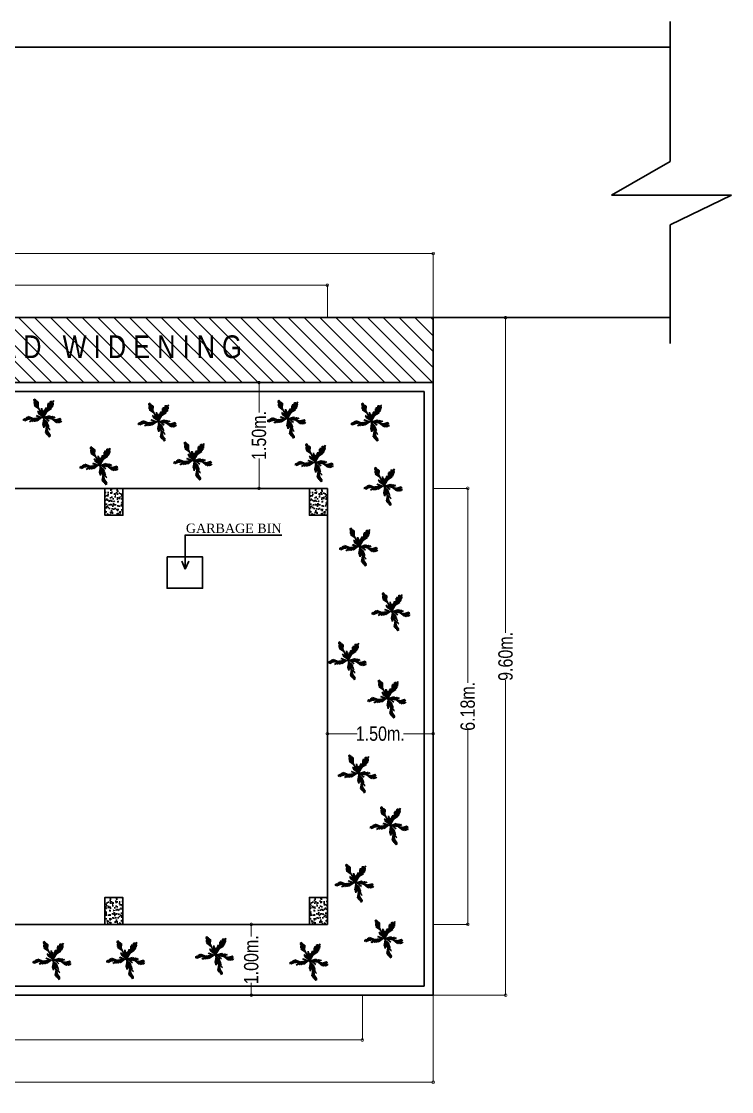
# Model space of a CAD drawing. Header units: inches. Extents: x -3410734 to 406749, y -209950 to -6742.
# Drawn here: x -3409536 to -3409140, y -79845 to -79248 of the extents above; entities that cross this region are included whole.
import ezdxf
from ezdxf.enums import TextEntityAlignment as Align

# ---------------------------------------------------------------- set-up
doc = ezdxf.new("R2010")
doc.units = ezdxf.units.IN
doc.header["$LTSCALE"] = 30
doc.header["$MEASUREMENT"] = 0
doc.header["$PDMODE"] = 3
doc.layers.get('Defpoints').update_dxf_attribs({"lineweight": 30})
for name, color, linetype, lineweight in [('CAR', 190, 'Continuous', 30), ('column', 1, 'Continuous', 30), ('DIM', 136, 'Continuous', 30), ('hash', 251, 'Continuous', 30), ('HATCH', 8, 'Continuous', 30), ('TEXT', 7, 'Continuous', 30), ('TREE', 3, 'Continuous', 30), ('WALL', 7, 'Continuous', 30)]:
    doc.layers.add(name, color=color, linetype=linetype, lineweight=lineweight)
doc.styles.get("Standard").update_dxf_attribs({"font": 'arial.ttf'})
doc.styles.add('style H', font='arial.ttf', dxfattribs={"width": 0.8, "height": 8})
doc.styles.add('text', font='times.ttf', dxfattribs={"height": 12})
doc.dimstyles.new('DIT-3', dxfattribs={"dimtxt": 8, "dimasz": 3, "dimexe": 0.18, "dimexo": 0.0625, "dimgap": 0.09, "dimtad": 0, "dimtoh": 1, "dimlfac": 0.0254, "dimzin": 0, "dimdsep": 46, "dimtxsty": 'style H', "dimblk": 'DOTSMALL', "dimcen": 3, "dimclrd": 36, "dimclre": 32, "dimclrt": 26, "dimadec": 0, "dimazin": 0, "dimtfac": 1, "dimtix": 1, "dimtofl": 0, "dimtmove": 0, "dimatfit": 3, "dimldrblk": 'DOTSMALL', "dimfxl": 1, "dimtolj": 1, "dimtzin": 0, "dimlwd": 15, "dimlwe": 15, "dimarcsym": 0})

# ---------------------------------------------------------------- blocks, each defined once
blk = doc.blocks.new('_DotSmall')
at = {"layer": 'DIM', "color": 0, "const_width": 0.5}
blk.add_lwpolyline([(-0.0625, 0, 1), (0.0625, 0, 1)], format="xyb", close=True, dxfattribs=at)
blk = doc.blocks.new('*D120')
at = {"layer": 'Defpoints', "color": 0, "transparency": 16777216}
for p in [(-3410290.88, -79791.25), (-3409306.63, -79791.25), (-3409306.63, -79839.8)]:
    blk.add_point(p, dxfattribs=at)
at = {"layer": 'WALL', "color": 32, "lineweight": 15, "transparency": 16777216}
for p, q in [((-3410290.88, -79791.31), (-3410290.88, -79839.98)), ((-3409306.63, -79791.31), (-3409306.63, -79839.98))]:
    blk.add_line(p, q, dxfattribs=at)
at = {"layer": 'WALL', "color": 36, "lineweight": 15, "transparency": 16777216}
for p, q in [((-3410290.88, -79839.8), (-3409814.48, -79839.8)), ((-3409306.63, -79839.8), (-3409783.03, -79839.8))]:
    blk.add_line(p, q, dxfattribs=at)
at = {"layer": 'WALL', "color": 36, "lineweight": 15, "transparency": 16777216, "xscale": 3, "yscale": 3, "zscale": 3, "rotation": 180}
blk.add_blockref('_DotSmall', (-3410290.88, -79839.8), dxfattribs=at)
at = {"layer": 'WALL', "color": 36, "lineweight": 15, "transparency": 16777216, "xscale": 3, "yscale": 3, "zscale": 3}
blk.add_blockref('_DotSmall', (-3409306.63, -79839.8), dxfattribs=at)
at = {"layer": 'WALL', "color": 26, "transparency": 16777216, "insert": (-3409798.76, -79839.8), "char_height": 8, "attachment_point": 5, "style": 'style H'}
blk.add_mtext('\\A1;25.00m.', dxfattribs=at)
blk = doc.blocks.new('*D121')
at = {"layer": 'Defpoints', "color": 0, "transparency": 16777216}
for p in [(-3409306.63, -79413.25), (-3409306.63, -79791.25), (-3409266.27, -79791.25)]:
    blk.add_point(p, dxfattribs=at)
at = {"layer": 'WALL', "color": 32, "lineweight": 15, "transparency": 16777216}
for p, q in [((-3409306.57, -79413.25), (-3409266.09, -79413.25)), ((-3409306.57, -79791.25), (-3409266.09, -79791.25))]:
    blk.add_line(p, q, dxfattribs=at)
at = {"layer": 'WALL', "color": 36, "lineweight": 15, "transparency": 16777216}
for p, q in [((-3409266.27, -79413.25), (-3409266.27, -79589.06)), ((-3409266.27, -79791.25), (-3409266.27, -79615.43))]:
    blk.add_line(p, q, dxfattribs=at)
at = {"layer": 'WALL', "color": 36, "lineweight": 15, "transparency": 16777216, "xscale": 3, "yscale": 3, "zscale": 3}
for p, rotation in [((-3409266.27, -79413.25), 90), ((-3409266.27, -79791.25), 270)]:
    blk.add_blockref('_DotSmall', p, dxfattribs=dict(at, rotation=rotation))
at = {"layer": 'WALL', "color": 26, "transparency": 16777216, "insert": (-3409266.27, -79602.25), "char_height": 8, "attachment_point": 5, "rotation": 90, "style": 'style H'}
blk.add_mtext('\\A1;9.60m.', dxfattribs=at)
blk = doc.blocks.new('*D122')
at = {"layer": 'Defpoints', "color": 0, "transparency": 16777216}
for p in [(-3409306.63, -79377.48), (-3410146.63, -79413.25), (-3409306.63, -79413.25)]:
    blk.add_point(p, dxfattribs=at)
at = {"layer": 'WALL', "color": 32, "lineweight": 15, "transparency": 16777216}
for p, q in [((-3410146.63, -79413.18), (-3410146.63, -79377.3)), ((-3409306.63, -79413.18), (-3409306.63, -79377.3))]:
    blk.add_line(p, q, dxfattribs=at)
at = {"layer": 'WALL', "color": 36, "lineweight": 15, "transparency": 16777216}
for p, q in [((-3410146.63, -79377.48), (-3409742.36, -79377.48)), ((-3409306.63, -79377.48), (-3409710.91, -79377.48))]:
    blk.add_line(p, q, dxfattribs=at)
at = {"layer": 'WALL', "color": 36, "lineweight": 15, "transparency": 16777216, "xscale": 3, "yscale": 3, "zscale": 3, "rotation": 180}
blk.add_blockref('_DotSmall', (-3410146.63, -79377.48), dxfattribs=at)
at = {"layer": 'WALL', "color": 36, "lineweight": 15, "transparency": 16777216, "xscale": 3, "yscale": 3, "zscale": 3}
blk.add_blockref('_DotSmall', (-3409306.63, -79377.48), dxfattribs=at)
at = {"layer": 'WALL', "color": 26, "transparency": 16777216, "insert": (-3409726.63, -79377.48), "char_height": 8, "attachment_point": 5, "style": 'style H'}
blk.add_mtext('\\A1;21.34m.', dxfattribs=at)
blk = doc.blocks.new('*D82')
at = {"layer": 'Defpoints', "color": 0, "transparency": 16777216}
for p in [(-3409306.63, -79632.44), (-3409365.63, -79638.76), (-3409306.63, -79645.39)]:
    blk.add_point(p, dxfattribs=at)
at = {"layer": 'WALL', "color": 32, "lineweight": 15, "transparency": 16777216}
for p, q in [((-3409306.63, -79632.51), (-3409306.63, -79645.57)), ((-3409365.63, -79638.82), (-3409365.63, -79645.57))]:
    blk.add_line(p, q, dxfattribs=at)
at = {"layer": 'WALL', "color": 36, "lineweight": 15, "transparency": 16777216}
for p, q in [((-3409365.63, -79645.39), (-3409349.01, -79645.39)), ((-3409306.63, -79645.39), (-3409323.25, -79645.39))]:
    blk.add_line(p, q, dxfattribs=at)
at = {"layer": 'WALL', "color": 36, "lineweight": 15, "transparency": 16777216, "xscale": 3, "yscale": 3, "zscale": 3, "rotation": 180}
blk.add_blockref('_DotSmall', (-3409365.63, -79645.39), dxfattribs=at)
at = {"layer": 'WALL', "color": 36, "lineweight": 15, "transparency": 16777216, "xscale": 3, "yscale": 3, "zscale": 3}
blk.add_blockref('_DotSmall', (-3409306.63, -79645.39), dxfattribs=at)
at = {"layer": 'WALL', "color": 26, "transparency": 16777216, "insert": (-3409336.13, -79645.39), "char_height": 8, "attachment_point": 5, "style": 'style H'}
blk.add_mtext('\\A1;1.50m.', dxfattribs=at)
blk = doc.blocks.new('*D83')
at = {"layer": 'Defpoints', "color": 0, "transparency": 16777216}
for p in [(-3409386.62, -79449.5), (-3409405.79, -79508.5), (-3409403.74, -79508.5)]:
    blk.add_point(p, dxfattribs=at)
at = {"layer": 'WALL', "color": 32, "lineweight": 15, "transparency": 16777216}
for p, q in [((-3409386.68, -79449.5), (-3409403.92, -79449.5)), ((-3409405.72, -79508.5), (-3409403.56, -79508.5))]:
    blk.add_line(p, q, dxfattribs=at)
at = {"layer": 'WALL', "color": 36, "lineweight": 15, "transparency": 16777216}
for p, q in [((-3409403.74, -79449.5), (-3409403.74, -79466.11)), ((-3409403.74, -79508.5), (-3409403.74, -79491.88))]:
    blk.add_line(p, q, dxfattribs=at)
at = {"layer": 'WALL', "color": 36, "lineweight": 15, "transparency": 16777216, "xscale": 3, "yscale": 3, "zscale": 3}
for p, rotation in [((-3409403.74, -79449.5), 90), ((-3409403.74, -79508.5), 270)]:
    blk.add_blockref('_DotSmall', p, dxfattribs=dict(at, rotation=rotation))
at = {"layer": 'WALL', "color": 26, "transparency": 16777216, "insert": (-3409403.74, -79479), "char_height": 8, "attachment_point": 5, "rotation": 90, "style": 'style H'}
blk.add_mtext('\\A1;1.50m.', dxfattribs=at)
blk = doc.blocks.new('*D85')
at = {"layer": 'Defpoints', "color": 0, "transparency": 16777216}
for p in [(-3409382.53, -79751.75), (-3409408.05, -79791.25), (-3409381.03, -79791.25)]:
    blk.add_point(p, dxfattribs=at)
at = {"layer": 'WALL', "color": 32, "lineweight": 15, "transparency": 16777216}
for p, q in [((-3409382.59, -79751.75), (-3409408.23, -79751.75)), ((-3409381.09, -79791.25), (-3409408.23, -79791.25))]:
    blk.add_line(p, q, dxfattribs=at)
at = {"layer": 'WALL', "color": 36, "lineweight": 15, "transparency": 16777216}
for p, q in [((-3409408.05, -79751.75), (-3409408.05, -79758.61)), ((-3409408.05, -79791.25), (-3409408.05, -79784.38))]:
    blk.add_line(p, q, dxfattribs=at)
at = {"layer": 'WALL', "color": 36, "lineweight": 15, "transparency": 16777216, "xscale": 3, "yscale": 3, "zscale": 3}
for p, rotation in [((-3409408.05, -79751.75), 90), ((-3409408.05, -79791.25), 270)]:
    blk.add_blockref('_DotSmall', p, dxfattribs=dict(at, rotation=rotation))
at = {"layer": 'WALL', "color": 26, "transparency": 16777216, "insert": (-3409408.05, -79771.5), "char_height": 8, "attachment_point": 5, "rotation": 90, "style": 'style H'}
blk.add_mtext('\\A1;1.00m.', dxfattribs=at)
blk = doc.blocks.new('*D16')
at = {"layer": 'CAR', "color": 32, "lineweight": 15, "transparency": 16777216}
for p, q in [((-3410188.36, -79791.31), (-3410188.36, -79816.44)), ((-3409346.13, -79791.31), (-3409346.13, -79816.44))]:
    blk.add_line(p, q, dxfattribs=at)
at = {"layer": 'CAR', "color": 36, "lineweight": 15, "transparency": 16777216}
for p, q in [((-3410188.36, -79816.26), (-3409782.97, -79816.26)), ((-3409346.13, -79816.26), (-3409751.52, -79816.26))]:
    blk.add_line(p, q, dxfattribs=at)
at = {"layer": 'Defpoints', "color": 0, "transparency": 16777216}
for p in [(-3410188.36, -79791.25), (-3409346.13, -79791.25), (-3410188.36, -79816.26)]:
    blk.add_point(p, dxfattribs=at)
at = {"layer": 'CAR', "color": 36, "lineweight": 15, "transparency": 16777216, "xscale": 3, "yscale": 3, "zscale": 3, "rotation": 180}
blk.add_blockref('_DotSmall', (-3410188.36, -79816.26), dxfattribs=at)
at = {"layer": 'CAR', "color": 36, "lineweight": 15, "transparency": 16777216, "xscale": 3, "yscale": 3, "zscale": 3}
blk.add_blockref('_DotSmall', (-3409346.13, -79816.26), dxfattribs=at)
at = {"layer": 'CAR', "color": 26, "transparency": 16777216, "insert": (-3409767.25, -79816.26), "char_height": 8, "attachment_point": 5, "style": 'style H'}
blk.add_mtext('\\A1;20.90m.', dxfattribs=at)
blk = doc.blocks.new('*D17')
at = {"layer": 'CAR', "color": 32, "lineweight": 15, "transparency": 16777216}
for p, q in [((-3409306.57, -79508.5), (-3409287.18, -79508.5)), ((-3409306.57, -79751.75), (-3409287.18, -79751.75))]:
    blk.add_line(p, q, dxfattribs=at)
at = {"layer": 'CAR', "color": 36, "lineweight": 15, "transparency": 16777216}
for p, q in [((-3409287.36, -79508.5), (-3409287.36, -79616.92)), ((-3409287.36, -79751.75), (-3409287.36, -79643.32))]:
    blk.add_line(p, q, dxfattribs=at)
at = {"layer": 'Defpoints', "color": 0, "transparency": 16777216}
for p in [(-3409306.63, -79508.5), (-3409306.63, -79751.75), (-3409287.36, -79751.75)]:
    blk.add_point(p, dxfattribs=at)
at = {"layer": 'CAR', "color": 36, "lineweight": 15, "transparency": 16777216, "xscale": 3, "yscale": 3, "zscale": 3}
for p, rotation in [((-3409287.36, -79508.5), 90), ((-3409287.36, -79751.75), 270)]:
    blk.add_blockref('_DotSmall', p, dxfattribs=dict(at, rotation=rotation))
at = {"layer": 'CAR', "color": 26, "transparency": 16777216, "insert": (-3409287.36, -79630.12), "char_height": 8, "attachment_point": 5, "rotation": 90, "style": 'style H'}
blk.add_mtext('\\A1;6.18m.', dxfattribs=at)
blk = doc.blocks.new('*D18')
at = {"layer": 'CAR', "color": 32, "lineweight": 15, "transparency": 16777216}
for p, q in [((-3410087.71, -79413.18), (-3410087.71, -79395.01)), ((-3409365.63, -79413.18), (-3409365.63, -79395.01))]:
    blk.add_line(p, q, dxfattribs=at)
at = {"layer": 'CAR', "color": 36, "lineweight": 15, "transparency": 16777216}
for p, q in [((-3410087.71, -79395.19), (-3409742.04, -79395.19)), ((-3409365.63, -79395.19), (-3409711.31, -79395.19))]:
    blk.add_line(p, q, dxfattribs=at)
at = {"layer": 'Defpoints', "color": 0, "transparency": 16777216}
for p in [(-3409365.63, -79395.19), (-3410087.71, -79413.25), (-3409365.63, -79413.25)]:
    blk.add_point(p, dxfattribs=at)
at = {"layer": 'CAR', "color": 36, "lineweight": 15, "transparency": 16777216, "xscale": 3, "yscale": 3, "zscale": 3, "rotation": 180}
blk.add_blockref('_DotSmall', (-3410087.71, -79395.19), dxfattribs=at)
at = {"layer": 'CAR', "color": 36, "lineweight": 15, "transparency": 16777216, "xscale": 3, "yscale": 3, "zscale": 3}
blk.add_blockref('_DotSmall', (-3409365.63, -79395.19), dxfattribs=at)
at = {"layer": 'CAR', "color": 26, "transparency": 16777216, "insert": (-3409726.67, -79395.19), "char_height": 8, "attachment_point": 5, "style": 'style H'}
blk.add_mtext('\\A1;18.34m.', dxfattribs=at)
blk = doc.blocks.new('COCONUT')
at = {"layer": 'TREE', "color": 122}
for p, q in [((-15.9, 32.1), (-22, 39.7)), ((-15.9, 32.1), (-21.9, 38.6)), ((-15.9, 32.1), (-21.8, 37.7)), ((-15.8, 32), (-21.6, 35.6)), ((-15.6, 31.6), (-21.6, 35.3)), ((-15.3, 31.2), (-21.6, 35)), ((-14.8, 30.2), (-21.5, 34.4)), ((-14.4, 29.5), (-21.5, 33.9)), ((-14, 28.8), (-21.4, 33.4)), ((-13.5, 28), (-21.4, 32.8)), ((-13, 27.1), (-21.3, 32.2)), ((-12.3, 25.8), (-21.3, 31.4)), ((-11.6, 24.6), (-21.2, 30.5)), ((-9.8, 21.5), (-20.5, 28.1)), ((-9, 20.1), (-19.7, 26.6)), ((-15.8, 32), (-15.9, 38.8)), ((-15.6, 31.6), (-15.7, 38.7)), ((-15.3, 31.2), (-15.5, 38.5)), ((-14.8, 30.2), (-14.9, 38.1)), ((-14.4, 29.5), (-14.6, 37.8)), ((-14, 28.8), (-14.2, 37.6)), ((-13.5, 28), (-13.7, 37.2)), ((-9.8, 21.5), (-10.1, 34.1)), ((-9, 20.1), (-9.2, 32.6)), ((-7.8, 18), (-8, 30.5)), ((12.2, 20.5), (22.5, 27.7)), ((12.9, 22), (23.2, 29.2)), ((14.5, 25.2), (14.1, 36.5)), ((14.5, 25.2), (23.8, 31.7)), ((15.1, 26.5), (14.7, 37)), ((15.1, 26.5), (23.8, 32.5)), ((15.8, 27.8), (15.4, 37.6)), ((15.8, 27.8), (23.8, 33.4)), ((16.2, 28.7), (15.9, 37.9)), ((16.2, 28.7), (23.8, 34)), ((16.7, 29.5), (16.3, 38.3)), ((17, 30.3), (16.7, 38.6)), ((16.7, 29.5), (23.8, 34.6)), ((17, 30.3), (23.9, 35)), ((17.4, 31), (17.1, 38.9)), ((17.4, 31), (23.9, 35.5)), ((17.9, 32), (17.6, 39.3)), ((18.1, 32.4), (17.8, 39.5)), ((17.9, 32), (23.9, 36.2)), ((18.3, 32.8), (18, 39.6)), ((18.1, 32.4), (23.9, 36.5)), ((18.3, 32.8), (23.9, 36.7)), ((18.4, 32.9), (23.2, 43.8)), ((18.4, 32.9), (24.1, 43.3)), ((18.4, 32.9), (22.3, 43)), ((18.4, 32.9), (21.3, 42.2)), ((18.4, 32.9), (24, 42.1)), ((18.4, 32.9), (20.5, 41.6)), ((18.4, 32.9), (19.7, 41)), ((18.4, 32.9), (24, 40.9)), ((18.4, 32.9), (24, 39.8)), ((18.4, 32.9), (23.9, 38.9)), ((-13.3, -2.4), (-25.2, 1.5)), ((-12.1, -2.2), (-24, 1.7)), ((-9.6, -1.7), (-21.5, 2.2)), ((-8.7, -1.6), (-20.6, 2.3)), ((-7.9, -1.4), (-19.8, 2.5)), ((-6.8, -1.2), (-18.8, 2.7)), ((-7.8, 18), (-18.5, 24.6)), ((-5.8, 14.5), (-16.5, 21.1)), ((-3.3, -0.6), (-15.2, 3.3)), ((-1.9, -0.3), (-13.8, 3.6)), ((0, 0), (-11.9, 3.9)), ((-3.9, 11.2), (-4.2, 23.7)), ((-3.5, 10.4), (-3.7, 23)), ((-3, 9.7), (-3.3, 22.3)), ((-2.5, 8.8), (-2.8, 21.3)), ((-1.8, 7.6), (-2.1, 20.1)), ((-0.7, 5.6), (-1, 18.2)), ((0, 4.5), (-0.3, 17)), ((3.3, 2.7), (2.8, 15.2)), ((3.3, 2.7), (13.6, 9.9)), ((4.2, 4.4), (3.7, 17)), ((4.2, 4.4), (14.5, 11.6)), ((4.8, 5.6), (4.3, 18.2)), ((4.8, 5.6), (15.1, 12.8)), ((5.8, 7.6), (5.3, 20.2)), ((5.8, 7.6), (16.1, 14.8)), ((6.4, 8.9), (5.9, 21.4)), ((6.1, 0.1), (17.8, 4.7)), ((6.1, 0.1), (16.3, -7.2)), ((6.9, 9.8), (6.4, 22.4)), ((7.5, 0), (19.1, 4.6)), ((25.6, -2.3), (37.3, 2.4)), ((29.2, -2.7), (39.7, 1.5)), ((30.6, -2.9), (40.4, 1)), ((32, -3), (41.1, 0.6)), ((33, -3.2), (41.7, 0.2)), ((-33.3, -6.1), (-40.5, -9.8)), ((-33.1, -6), (-39.6, -3.9)), ((-32.7, -6), (-39.4, -3.7)), ((-32.2, -5.9), (-39.2, -3.6)), ((-31.1, -5.7), (-38.6, -3.2)), ((-33.1, -6), (-38.4, -10.3)), ((-30.3, -5.5), (-38.2, -2.9)), ((-32.7, -6), (-38.2, -10.4)), ((-32.2, -5.9), (-37.9, -10.5)), ((-29.5, -5.4), (-37.8, -2.6)), ((-28.6, -5.2), (-37.4, -2.3)), ((-31.1, -5.7), (-37.3, -10.6)), ((-27.6, -5), (-36.9, -2)), ((-30.3, -5.5), (-36.8, -10.7)), ((-29.5, -5.4), (-36.3, -10.9)), ((-28.6, -5.2), (-35.8, -11)), ((-27.6, -5), (-35.2, -11.2)), ((-26.2, -4.8), (-34.4, -11.4)), ((-24.8, -4.5), (-33.6, -11.6)), ((-21.2, -3.9), (-31, -11.7)), ((-19.6, -3.6), (-29.4, -11.4)), ((-17.2, -3.1), (-27, -11)), ((-4.6, -20.8), (-13.7, -29.4)), ((-3.8, -18.5), (-12.9, -27.1)), ((-1.9, -0.3), (-11.7, -8.2)), ((-2.2, -13.5), (-11.3, -22.1)), ((-1.4, -11), (-10.5, -19.7)), ((-1.2, -10.2), (-10.3, -18.8)), ((-0.9, -9.4), (-10, -18.1)), ((-0.6, -8.4), (-9.7, -17)), ((-0.1, -7.1), (-9.2, -15.7)), ((0.6, -4.9), (-8.6, -13.6)), ((1, -3.7), (-8.1, -12.3)), ((1.6, -1.8), (-7.5, -10.4)), ((-5.1, -22.3), (-2.8, -34.7)), ((-1.4, -11), (0.9, -23.4)), ((-1.2, -10.2), (1.2, -22.5)), ((-0.9, -9.4), (1.4, -21.8)), ((-0.6, -8.4), (1.7, -20.7)), ((-0.1, -7.1), (2.2, -19.4)), ((0.6, -4.9), (2.9, -17.3)), ((1, -3.7), (3.3, -16)), ((7.5, 0), (17.7, -7.3)), ((9.7, -0.3), (19.9, -7.6)), ((11.1, -0.5), (21.3, -7.8)), ((12.1, -0.6), (22.4, -7.9)), ((13, -0.7), (23.2, -8)), ((13.8, -0.8), (24.1, -8.1)), ((16.4, -1.1), (26.6, -8.4)), ((17.6, -1.3), (27.8, -8.6)), ((21.6, -1.8), (31.8, -9.1)), ((24, -2.1), (34.2, -9.4)), ((34, -3.3), (42.1, -0.1)), ((34.8, -3.4), (42.5, -0.3)), ((35.6, -3.5), (42.9, -0.6)), ((36.7, -3.6), (43.5, -0.9)), ((37.2, -3.7), (43.8, -1.1)), ((37.6, -3.7), (44, -1.2)), ((37.8, -3.7), (45.8, -2.4)), ((37.8, -3.7), (46.6, -2.8)), ((37.8, -3.7), (47.5, -3.4)), ((37.8, -3.7), (49.6, -4.7)), ((37.8, -3.7), (48.5, -4.1)), ((37.8, -3.7), (45.2, -7)), ((37.8, -3.7), (46.1, -6.7)), ((37.8, -3.7), (47.1, -6.4)), ((37.8, -3.7), (48.3, -6)), ((37.8, -3.7), (49.4, -5.7)), ((-8.8, -34), (-13.5, -40.7)), ((-8.8, -34), (-13.4, -41.6)), ((-8.8, -34), (-13.3, -42.6)), ((-8.8, -34), (-13.1, -43.9)), ((-8.8, -34), (-13, -45.1)), ((-8.8, -34), (-12, -45.4)), ((-8.8, -34), (-11.2, -44.5)), ((-8.8, -34), (-10.4, -43.6)), ((-8.8, -34), (-9.6, -42.8)), ((-8.8, -34), (-9, -42.1)), ((-8.8, -33.8), (-7.5, -40.5)), ((-8.7, -33.4), (-7.4, -40.4)), ((-8.5, -32.9), (-7.2, -40.1)), ((-8.2, -31.9), (-6.7, -39.7)), ((-7.9, -31.1), (-6.4, -39.3)), ((-7.7, -30.3), (-6.1, -39)), ((-7.4, -29.5), (-5.7, -38.5)), ((-7.1, -28.5), (-5.3, -38.1)), ((-6.6, -27.1), (-4.7, -37.5)), ((-6.2, -25.7), (-4.1, -36.8))]:
    blk.add_line(p, q, dxfattribs=at)
at = {"layer": 'TREE', "color": 243}
for p, q in [((2.1, 0.7), (-15.9, 32.1)), ((18.8, 33.8), (2.2, 0.4)), ((1.6, 0.3), (-29.5, -5.4)), ((37.3, -3.7), (2.3, 0.6)), ((2.1, -0.3), (-7.7, -30.3))]:
    blk.add_line(p, q, dxfattribs=at)

msp = doc.modelspace()

# ---------------------------------------------------------------- hatches: boundary and pattern name
at = {"layer": 'hash'}
h = msp.add_hatch(dxfattribs=at)
h.set_pattern_fill('AR-CONC', color=256, scale=0.65, angle=360, style=0)
h.set_pattern_definition([(130, (-3332695.926, -231112.2305), (-4.66219119, -0.40788888), [0.4875, -5.3625]), (185, (-3332695.926, -231112.2305), (0.90188367, 4.88924887), [0.39, -4.29]), (79.5486, (-3332696.3146, -231112.2645), (-3.76031098, 4.48135702), [0.41431123, -4.55742373]), (133.8158, (-3332695.926, -231110.9305), (-6.93706682, -1.0758736), [0.73125, -8.04375]), (83.3644, (-3332696.504, -231111.02), (-6.07530759, 6.33176616), [0.62146687, -6.8361345]), (188.8158, (-3332695.926, -231110.9305), (-6.07530264, 6.3317709), [0.585, -6.435]), (159, (-3332696.576, -231111.2555), (-3.87989584, -2.61702279), [0.4875, -5.3625]), (214, (-3332696.576, -231111.2555), (-1.58154966, 4.71347529), [0.39, -4.29]), (108.5486, (-3332696.8994, -231111.4736), (-5.46144709, 2.09644823), [0.41431123, -4.55742373]), (142.5, (-3332695.9261, -231112.2305), (-0.07903906, 2.16381005), [0, -4.238, 0, -4.355, 0, -4.30625]), (172.5, (-3332695.9261, -231112.2305), (-1.709951993, 2.563676127), [0, -2.483, 0, -4.1405, 0, -1.64125]), (212.5, (-3332694.4766, -231112.2305), (-3.469845835, -0.146606666), [0, -1.625, 0, -5.07, 0, -6.7275]), (222.5, (-3332693.8266, -231112.2305), (-3.7907101, 0.650682385), [0, -2.1125, 0, -3.367, 0, -4.7775])])
h.paths.add_polyline_path([(-3409489.636, -79508.495), (-3409479.636, -79508.495), (-3409479.636, -79523.495), (-3409489.636, -79523.495)])
h = msp.add_hatch(dxfattribs=at)
h.set_pattern_fill('AR-CONC', color=256, scale=0.65, angle=360, style=0)
h.set_pattern_definition([(130, (-3332581.9227, -231112.2305), (-4.66219119, -0.40788888), [0.4875, -5.3625]), (185, (-3332581.9227, -231112.2305), (0.90188367, 4.88924887), [0.39, -4.29]), (79.5486, (-3332582.311, -231112.2645), (-3.76031098, 4.48135702), [0.41431123, -4.55742373]), (133.8158, (-3332581.9227, -231110.9305), (-6.93706682, -1.0758736), [0.73125, -8.04375]), (83.3644, (-3332582.501, -231111.02), (-6.07530759, 6.33176616), [0.62146687, -6.8361345]), (188.8158, (-3332581.923, -231110.9305), (-6.07530264, 6.3317709), [0.585, -6.435]), (159, (-3332582.5727, -231111.2555), (-3.87989584, -2.61702279), [0.4875, -5.3625]), (214, (-3332582.5727, -231111.2555), (-1.58154966, 4.71347529), [0.39, -4.29]), (108.5486, (-3332582.896, -231111.4736), (-5.46144709, 2.09644823), [0.41431123, -4.55742373]), (142.5, (-3332581.9227, -231112.2305), (-0.07903906, 2.16381005), [0, -4.238, 0, -4.355, 0, -4.30625]), (172.5, (-3332581.9227, -231112.2305), (-1.709951993, 2.563676127), [0, -2.483, 0, -4.1405, 0, -1.64125]), (212.5, (-3332580.4732, -231112.2305), (-3.469845835, -0.146606666), [0, -1.625, 0, -5.07, 0, -6.7275]), (222.5, (-3332579.8232, -231112.2305), (-3.7907101, 0.650682385), [0, -2.1125, 0, -3.367, 0, -4.7775])])
h.paths.add_polyline_path([(-3409375.633, -79508.495), (-3409365.633, -79508.495), (-3409365.633, -79523.495), (-3409375.633, -79523.495)])
h = msp.add_hatch(dxfattribs=at)
h.set_pattern_fill('AR-CONC', color=256, scale=0.65, angle=360, style=0)
h.set_pattern_definition([(50, (-3486273.346, -231340.4805), (4.66219119, -0.40788888), [0.4875, -5.3625]), (355, (-3486273.346, -231340.4805), (-0.90188367, 4.88924887), [0.39, -4.29]), (100.4514, (-3486272.9576, -231340.5145), (3.76031098, 4.48135702), [0.41431123, -4.55742373]), (46.1842, (-3486273.346, -231339.1805), (6.93706682, -1.0758736), [0.73125, -8.04375]), (96.6356, (-3486272.768, -231339.27), (6.07530759, 6.33176616), [0.62146687, -6.8361345]), (351.1842, (-3486273.346, -231339.1805), (6.07530264, 6.3317709), [0.585, -6.435]), (21, (-3486272.696, -231339.5055), (3.87989584, -2.61702279), [0.4875, -5.3625]), (326, (-3486272.696, -231339.5055), (1.58154966, 4.71347529), [0.39, -4.29]), (71.4514, (-3486272.373, -231339.7236), (5.46144709, 2.09644823), [0.41431124, -4.55742373]), (37.5, (-3486273.3461, -231340.4805), (0.07903906, 2.16381005), [0, -4.238, 0, -4.355, 0, -4.30625]), (7.5, (-3486273.346, -231340.4805), (1.709951993, 2.563676127), [0, -2.483, 0, -4.1405, 0, -1.64125]), (327.5, (-3486274.7956, -231340.4805), (3.469845835, -0.146606666), [0, -1.625, 0, -5.07, 0, -6.7275]), (317.5, (-3486275.4456, -231340.4805), (3.7907101, 0.650682385), [0, -2.1125, 0, -3.367, 0, -4.7775])])
h.paths.add_polyline_path([(-3409479.636, -79736.745), (-3409489.636, -79736.745), (-3409489.636, -79751.745), (-3409479.636, -79751.745)])
h = msp.add_hatch(dxfattribs=at)
h.set_pattern_fill('AR-CONC', color=256, scale=0.65, angle=360, style=0)
h.set_pattern_definition([(50, (-3486159.3427, -231340.4805), (4.66219119, -0.40788888), [0.4875, -5.3625]), (355, (-3486159.3427, -231340.4805), (-0.90188367, 4.88924887), [0.39, -4.29]), (100.4514, (-3486158.954, -231340.5145), (3.76031098, 4.48135702), [0.41431123, -4.55742373]), (46.1842, (-3486159.3427, -231339.1805), (6.93706682, -1.0758736), [0.73125, -8.04375]), (96.6356, (-3486158.7646, -231339.27), (6.07530759, 6.33176616), [0.62146687, -6.8361345]), (351.1842, (-3486159.343, -231339.1805), (6.07530264, 6.3317709), [0.585, -6.435]), (21, (-3486158.6927, -231339.5055), (3.87989584, -2.61702279), [0.4875, -5.3625]), (326, (-3486158.6927, -231339.5055), (1.58154966, 4.71347529), [0.39, -4.29]), (71.4514, (-3486158.3694, -231339.7236), (5.46144709, 2.09644823), [0.41431124, -4.55742373]), (37.5, (-3486159.3427, -231340.4805), (0.07903906, 2.16381005), [0, -4.238, 0, -4.355, 0, -4.30625]), (7.5, (-3486159.3427, -231340.4805), (1.709951993, 2.563676127), [0, -2.483, 0, -4.1405, 0, -1.64125]), (327.5, (-3486160.7922, -231340.4805), (3.469845835, -0.146606666), [0, -1.625, 0, -5.07, 0, -6.7275]), (317.5, (-3486161.4422, -231340.4805), (3.7907101, 0.650682385), [0, -2.1125, 0, -3.367, 0, -4.7775])])
h.paths.add_polyline_path([(-3409365.633, -79736.745), (-3409375.633, -79736.745), (-3409375.633, -79751.745), (-3409365.633, -79751.745)])
at = {"layer": 'HATCH', "lineweight": 20, "ltscale": 2}
h = msp.add_hatch(dxfattribs=at)
h.set_pattern_fill('ANSI31', color=256, scale=50, angle=90, style=0)
h.set_pattern_definition([(135, (-3561300.4677, -46250.023), (-4.41941738, -4.41941738), [])])
h.paths.add_polyline_path([(-3410146.633, -79413.245), (-3410146.633, -79449.495), (-3409306.633, -79449.495), (-3409306.633, -79413.245), (-3409306.663, -79413.245)])
h.paths.add_polyline_path([(-3410047.529, -79439.317), (-3409410.025, -79439.317), (-3409410.025, -79419.641), (-3410047.529, -79419.641)], flags=24)

# ---------------------------------------------------------------- linework, layer by layer
at = {"layer": 'column'}
for points in [[(-3409479.636, -79508.495), (-3409479.636, -79523.495), (-3409489.636, -79523.495), (-3409489.636, -79508.495), (-3409479.636, -79508.495)], [(-3409365.633, -79508.495), (-3409365.633, -79523.495), (-3409375.633, -79523.495), (-3409375.633, -79508.495), (-3409365.633, -79508.495)], [(-3409479.636, -79736.745), (-3409479.636, -79751.745), (-3409489.636, -79751.745), (-3409489.636, -79736.745), (-3409479.636, -79736.745)], [(-3409365.633, -79736.745), (-3409365.633, -79751.745), (-3409375.633, -79751.745), (-3409375.633, -79736.745), (-3409365.633, -79736.745)]]:
    msp.add_lwpolyline(points, dxfattribs=at)
at = {"layer": 'HATCH', "ltscale": 7}
msp.add_line((-3409445.089, -79534.703), (-3409390.991, -79534.703), dxfattribs=at)
at = {"layer": 'WALL'}
for p, q in [((-3409174.434, -79326.216), (-3409174.434, -79247.982)), ((-3409174.434, -79262.357), (-3410146.633, -79262.357)), ((-3409207.299, -79344.876), (-3409174.434, -79326.216)), ((-3409207.299, -79344.876), (-3409140.259, -79344.876)), ((-3409140.259, -79344.876), (-3409174.434, -79361.457)), ((-3409174.434, -79427.621), (-3409174.434, -79361.457)), ((-3409306.633, -79413.245), (-3410146.633, -79413.245)), ((-3409306.663, -79413.245), (-3409174.434, -79413.245)), ((-3409306.633, -79791.245), (-3409306.633, -79413.245)), ((-3409306.633, -79449.495), (-3410146.633, -79449.495)), ((-3409311.633, -79454.495), (-3410141.633, -79454.495)), ((-3409311.633, -79786.245), (-3409311.633, -79454.495)), ((-3409489.636, -79508.495), (-3409596.653, -79508.495)), ((-3409479.636, -79508.495), (-3409375.633, -79508.495)), ((-3409365.633, -79661.063), (-3409365.633, -79523.495)), ((-3409365.633, -79666.063), (-3409365.633, -79523.495)), ((-3409444.89, -79534.703), (-3409444.89, -79553.625)), ((-3409444.89, -79553.625), (-3409446.834, -79549.089)), ((-3409444.89, -79553.625), (-3409442.946, -79549.089)), ((-3409365.633, -79736.745), (-3409365.633, -79666.063)), ((-3409596.653, -79751.745), (-3409489.636, -79751.745)), ((-3409479.636, -79751.745), (-3409419.457, -79751.745)), ((-3409419.457, -79751.745), (-3409375.633, -79751.745)), ((-3410238.115, -79786.245), (-3409311.633, -79786.245)), ((-3410290.883, -79791.245), (-3409306.633, -79791.245))]:
    msp.add_line(p, q, dxfattribs=at)
at = {"layer": 'WALL', "ltscale": 7}
msp.add_lwpolyline([(-3409454.97, -79546.773), (-3409435.185, -79546.773), (-3409435.185, -79564.269), (-3409454.97, -79564.269)], close=True, dxfattribs=at)

# ---------------------------------------------------------------- block references
at = {"layer": 'TREE', "lineweight": 20, "xscale": -0.2399999997578561, "yscale": 0.2400000000343425, "zscale": 0.24}
for p in [(-3409523.465, -79469.057), (-3409459.389, -79471.356), (-3409387.351, -79469.72), (-3409340.69, -79471.362), (-3409491.92, -79495.655), (-3409439.597, -79493.034), (-3409371.907, -79494.019), (-3409333.413, -79507.215), (-3409347.213, -79541.036), (-3409329.141, -79577.156), (-3409353.447, -79604.475), (-3409331.431, -79625.818), (-3409347.844, -79667.609), (-3409330.1, -79696.505), (-3409349.489, -79728.589), (-3409333.122, -79759.689), (-3409518.103, -79771.717), (-3409477.068, -79771.256), (-3409427.445, -79768.945), (-3409374.884, -79772.17)]:
    msp.add_blockref('COCONUT', p, dxfattribs=at)

# ---------------------------------------------------------------- texts
at = {"layer": 'TEXT', "width": 0.8}
msp.add_text('0. 9 2 m  X  2 1.3 4 m.   W I D E   L A N D    T O   B E    L E F T    F O R    R O A D   W I D E N I N G', height=12.668392, dxfattribs=at).set_placement((-3409728.777, -79429.479), align=Align.MIDDLE_CENTER)
at = {"layer": 'TEXT', "style": 'text'}
msp.add_text('GARBAGE BIN', height=5.184, dxfattribs=at).set_placement((-3409444.501, -79533.354))

# ---------------------------------------------------------------- dimensions: what is measured, and where the dimension line sits
at = {"layer": 'CAR'}
for base, p1, p2, text, picture, middle in [((-3409365.633, -79395.19), (-3410087.714, -79413.245), (-3409365.633, -79413.245), '18.34m.', '*D18', (-3409726.674, -79395.19)), ((-3410188.358, -79816.26), (-3409346.133, -79791.245), (-3410188.358, -79791.245), '20.90m.', '*D16', (-3409767.245, -79816.26))]:
    dim = msp.add_linear_dim(base=base, p1=p1, p2=p2, text=text, dimstyle='DIT-3', override={"dimpost": 'm.'}, dxfattribs=at)
    dim.commit()
    dim.dimension.update_dxf_attribs({"geometry": picture, "text_midpoint": middle})
dim = msp.add_linear_dim(base=(-3409287.356, -79751.745), p1=(-3409306.633, -79508.495), p2=(-3409306.633, -79751.745), angle=90, text='6.18m.', dimstyle='DIT-3', override={"dimpost": 'm.'}, dxfattribs=at)
dim.commit()
dim.dimension.update_dxf_attribs({"geometry": '*D17', "text_midpoint": (-3409287.356, -79630.12)})
at = {"layer": 'WALL'}
for base, p1, p2, text, picture, middle in [((-3409306.633, -79377.482), (-3410146.633, -79413.245), (-3409306.633, -79413.245), '21.34m.', '*D122', (-3409726.633, -79377.482)), ((-3409306.633, -79645.389), (-3409365.633, -79638.758), (-3409306.633, -79632.445), '1.50m.', '*D82', (-3409336.133, -79645.389)), ((-3409306.633, -79839.803), (-3410290.883, -79791.245), (-3409306.633, -79791.245), '25.00m.', '*D120', (-3409798.758, -79839.803))]:
    dim = msp.add_linear_dim(base=base, p1=p1, p2=p2, text=text, dimstyle='DIT-3', override={"dimpost": 'm.'}, dxfattribs=at)
    dim.commit()
    dim.dimension.update_dxf_attribs({"geometry": picture, "text_midpoint": middle})
for base, p1, p2, text, picture, middle in [((-3409266.272, -79791.245), (-3409306.633, -79413.245), (-3409306.633, -79791.245), '9.60m.', '*D121', (-3409266.272, -79602.245)), ((-3409403.74, -79508.495), (-3409386.622, -79449.495), (-3409405.787, -79508.495), '1.50m.', '*D83', (-3409403.74, -79478.995)), ((-3409408.055, -79791.245), (-3409382.528, -79751.745), (-3409381.028, -79791.245), '1.00m.', '*D85', (-3409408.055, -79771.495))]:
    dim = msp.add_linear_dim(base=base, p1=p1, p2=p2, angle=90, text=text, dimstyle='DIT-3', override={"dimpost": 'm.'}, dxfattribs=at)
    dim.commit()
    dim.dimension.update_dxf_attribs({"geometry": picture, "text_midpoint": middle})

doc.saveas('drawing.dxf')
